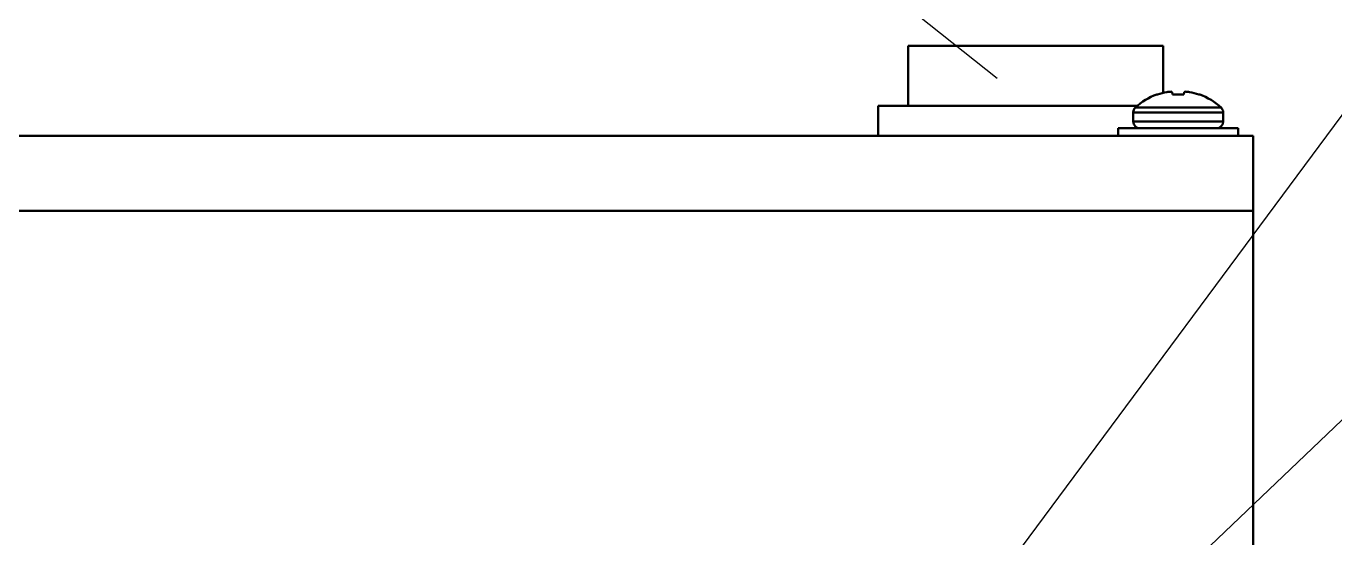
# Model space of a CAD drawing. Header units: inches. Extents: x -1846 to 3013, y 0 to 1997.
# Drawn here: x 2627.17 to 2670.78, y 507.17 to 524.22 of the extents above; entities that cross this region are included whole.
import ezdxf

# ---------------------------------------------------------------- set-up
doc = ezdxf.new("R2010")
doc.units = ezdxf.units.IN
doc.layers.add('Basic', color=7, linetype='Continuous', lineweight=50)
doc.layers.add('Thin', color=3, linetype='Continuous', lineweight=25)

msp = doc.modelspace()

# ---------------------------------------------------------------- linework, layer by layer
at = {"layer": 'Basic'}
for p, q in [((2656.562, 523.57), (2656.562, 521.57)), ((2656.562, 523.57), (2665.062, 523.57)), ((2665.062, 523.57), (2665.062, 522.001)), ((2664.845, 521.945), (2664.871, 521.945)), ((2665.365, 522.027), (2665.373, 521.945)), ((2665.373, 521.945), (2665.751, 521.945)), ((2665.751, 521.945), (2665.758, 522.027)), ((2666.253, 521.945), (2666.278, 521.945)), ((2655.562, 521.57), (2655.562, 520.57)), ((2655.562, 521.57), (2664.197, 521.57)), ((2664.062, 521.349), (2664.062, 521.045)), ((2664.062, 521.349), (2667.062, 521.349)), ((2664.135, 521.515), (2666.989, 521.515)), ((2667.062, 521.045), (2667.062, 521.349)), ((2663.562, 520.82), (2663.562, 520.57)), ((2663.562, 520.82), (2667.562, 520.82)), ((2664.062, 521.045), (2667.062, 521.045)), ((2667.562, 520.57), (2667.562, 520.82)), ((2571.562, 520.57), (2668.062, 520.57)), ((2668.062, 520.57), (2668.062, 518.07)), ((2668.062, 518.07), (2571.562, 518.07)), ((2668.062, 498.07), (2668.062, 518.07))]:
    msp.add_line(p, q, dxfattribs=at)
for centre, radius, start, end in [((2665.562, 519.957), 2.113, 109.825, 132.4927), ((2665.561, 519.941), 2.119, 100.1662, 109.027), ((2665.436, 520.253), 1.791, 93.964, 97.9842), ((2665.254, 521.69), 0.355, 71.7311, 80.5485), ((2665.869, 521.69), 0.355, 99.4515, 108.2689), ((2665.687, 520.253), 1.791, 82.0158, 86.036), ((2665.562, 519.941), 2.119, 70.973, 79.8338), ((2665.562, 519.957), 2.113, 47.5073, 70.175), ((2664.287, 521.349), 0.225, 132.4927, 180), ((2666.837, 521.349), 0.225, 0, 47.5073), ((2664.287, 521.045), 0.225, 180, 270), ((2666.837, 521.045), 0.225, 270, 0)]:
    msp.add_arc(centre, radius, start, end, dxfattribs=at)
at = {"layer": 'Thin'}
for p, q in [((2659.523, 522.48), (2639.722, 538.25)), ((2683.606, 538.25), (2648.306, 490.642)), ((2644.45, 485.706), (2683.606, 523.129))]:
    msp.add_line(p, q, dxfattribs=at)

doc.saveas('drawing.dxf')
